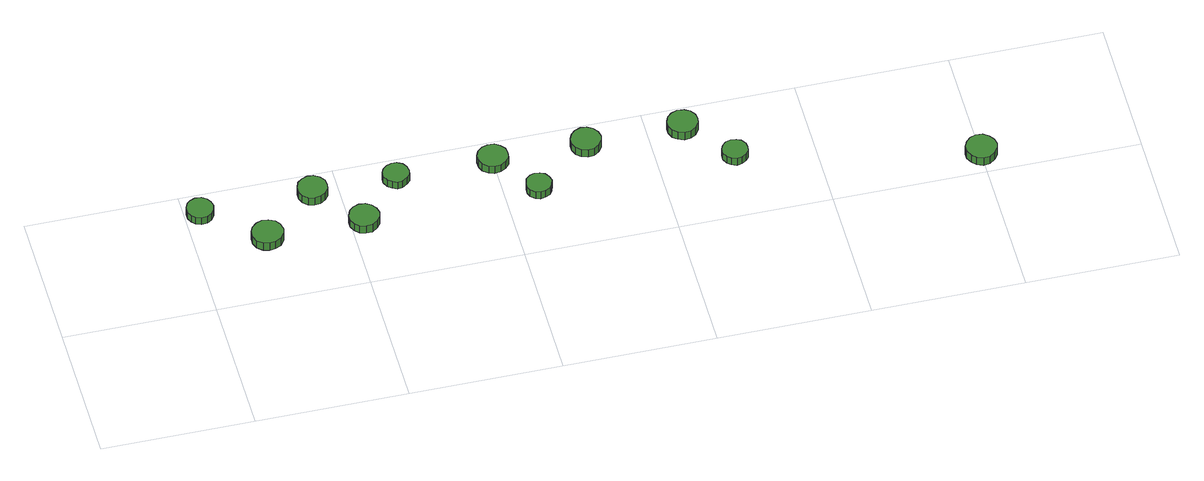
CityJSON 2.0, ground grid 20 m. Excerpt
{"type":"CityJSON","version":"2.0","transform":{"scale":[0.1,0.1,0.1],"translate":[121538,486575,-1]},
"CityObjects":{
"tree1":{"type":"SolitaryVegetationObject","attributes":{"function":"something"},"geometry":[{"type":"MultiSurface","lod":"1","boundaries":[[[0,1,2,3,4,5,6,7,8,9,10,11,12,13,14]],[[15,16,17,18,19,20,21,22,23,24,25,26,27,28,29]],[[0,29,28,1]],[[1,28,27,2]],[[2,27,26,3]],[[3,26,25,4]],[[4,25,24,5]],[[5,24,23,6]],[[6,23,22,7]],[[7,22,21,8]],[[8,21,20,9]],[[9,20,19,10]],[[10,19,18,11]],[[11,18,17,12]],[[12,17,16,13]],[[13,16,15,14]],[[14,15,29,0]]]}]},
"tree2":{"type":"SolitaryVegetationObject","attributes":{"function":"something"},"geometry":[{"type":"MultiSurface","lod":"1","boundaries":[[[30,31,32,33,34,35,36,37,38,39,40,41,42,43,44]],[[45,46,47,48,49,50,51,52,53,54,55,56,57,58,59]],[[30,59,58,31]],[[31,58,57,32]],[[32,57,56,33]],[[33,56,55,34]],[[34,55,54,35]],[[35,54,53,36]],[[36,53,52,37]],[[37,52,51,38]],[[38,51,50,39]],[[39,50,49,40]],[[40,49,48,41]],[[41,48,47,42]],[[42,47,46,43]],[[43,46,45,44]],[[44,45,59,30]]]}]},
"tree3":{"type":"SolitaryVegetationObject","attributes":{"function":"something"},"geometry":[{"type":"MultiSurface","lod":"1","boundaries":[[[60,61,62,63,64,65,66,67,68,69,70,71,72,73,74]],[[75,76,77,78,79,80,81,82,83,84,85,86,87,88,89]],[[60,89,88,61]],[[61,88,87,62]],[[62,87,86,63]],[[63,86,85,64]],[[64,85,84,65]],[[65,84,83,66]],[[66,83,82,67]],[[67,82,81,68]],[[68,81,80,69]],[[69,80,79,70]],[[70,79,78,71]],[[71,78,77,72]],[[72,77,76,73]],[[73,76,75,74]],[[74,75,89,60]]]}]},
"tree4":{"type":"SolitaryVegetationObject","attributes":{"function":"something"},"geometry":[{"type":"MultiSurface","lod":"1","boundaries":[[[90,91,92,93,94,95,96,97,98,99,100,101,102,103,104]],[[105,106,107,108,109,110,111,112,113,114,115,116,117,118,119]],[[90,119,118,91]],[[91,118,117,92]],[[92,117,116,93]],[[93,116,115,94]],[[94,115,114,95]],[[95,114,113,96]],[[96,113,112,97]],[[97,112,111,98]],[[98,111,110,99]],[[99,110,109,100]],[[100,109,108,101]],[[101,108,107,102]],[[102,107,106,103]],[[103,106,105,104]],[[104,105,119,90]]]}]},
"tree5":{"type":"SolitaryVegetationObject","attributes":{"function":"something"},"geometry":[{"type":"MultiSurface","lod":"1","boundaries":[[[120,121,122,123,124,125,126,127,128,129,130,131,132,133,134]],[[135,136,137,138,139,140,141,142,143,144,145,146,147,148,149]],[[120,149,148,121]],[[121,148,147,122]],[[122,147,146,123]],[[123,146,145,124]],[[124,145,144,125]],[[125,144,143,126]],[[126,143,142,127]],[[127,142,141,128]],[[128,141,140,129]],[[129,140,139,130]],[[130,139,138,131]],[[131,138,137,132]],[[132,137,136,133]],[[133,136,135,134]],[[134,135,149,120]]]}]},
"tree6":{"type":"SolitaryVegetationObject","attributes":{"function":"something"},"geometry":[{"type":"MultiSurface","lod":"1","boundaries":[[[150,151,152,153,154,155,156,157,158,159,160,161,162,163,164]],[[165,166,167,168,169,170,171,172,173,174,175,176,177,178,179]],[[150,179,178,151]],[[151,178,177,152]],[[152,177,176,153]],[[153,176,175,154]],[[154,175,174,155]],[[155,174,173,156]],[[156,173,172,157]],[[157,172,171,158]],[[158,171,170,159]],[[159,170,169,160]],[[160,169,168,161]],[[161,168,167,162]],[[162,167,166,163]],[[163,166,165,164]],[[164,165,179,150]]]}]},
"tree7":{"type":"SolitaryVegetationObject","attributes":{"function":"something"},"geometry":[{"type":"MultiSurface","lod":"1","boundaries":[[[180,181,182,183,184,185,186,187,188,189,190,191,192,193,194]],[[195,196,197,198,199,200,201,202,203,204,205,206,207,208,209]],[[180,209,208,181]],[[181,208,207,182]],[[182,207,206,183]],[[183,206,205,184]],[[184,205,204,185]],[[185,204,203,186]],[[186,203,202,187]],[[187,202,201,188]],[[188,201,200,189]],[[189,200,199,190]],[[190,199,198,191]],[[191,198,197,192]],[[192,197,196,193]],[[193,196,195,194]],[[194,195,209,180]]]}]},
"tree8":{"type":"SolitaryVegetationObject","attributes":{"function":"something"},"geometry":[{"type":"MultiSurface","lod":"1","boundaries":[[[210,211,212,213,214,215,216,217,218,219,220,221,222,223,224]],[[225,226,227,228,229,230,231,232,233,234,235,236,237,238,239]],[[210,239,238,211]],[[211,238,237,212]],[[212,237,236,213]],[[213,236,235,214]],[[214,235,234,215]],[[215,234,233,216]],[[216,233,232,217]],[[217,232,231,218]],[[218,231,230,219]],[[219,230,229,220]],[[220,229,228,221]],[[221,228,227,222]],[[222,227,226,223]],[[223,226,225,224]],[[224,225,239,210]]]}]},
"tree9":{"type":"SolitaryVegetationObject","attributes":{"function":"something"},"geometry":[{"type":"MultiSurface","lod":"1","boundaries":[[[240,241,242,243,244,245,246,247,248,249,250,251,252,253,254]],[[255,256,257,258,259,260,261,262,263,264,265,266,267,268,269]],[[240,269,268,241]],[[241,268,267,242]],[[242,267,266,243]],[[243,266,265,244]],[[244,265,264,245]],[[245,264,263,246]],[[246,263,262,247]],[[247,262,261,248]],[[248,261,260,249]],[[249,260,259,250]],[[250,259,258,251]],[[251,258,257,252]],[[252,257,256,253]],[[253,256,255,254]],[[254,255,269,240]]]}]},
"tree10":{"type":"SolitaryVegetationObject","attributes":{"function":"something"},"geometry":[{"type":"MultiSurface","lod":"1","boundaries":[[[270,271,272,273,274,275,276,277,278,279,280,281,282,283,284]],[[285,286,287,288,289,290,291,292,293,294,295,296,297,298,299]],[[270,299,298,271]],[[271,298,297,272]],[[272,297,296,273]],[[273,296,295,274]],[[274,295,294,275]],[[275,294,293,276]],[[276,293,292,277]],[[277,292,291,278]],[[278,291,290,279]],[[279,290,289,280]],[[280,289,288,281]],[[281,288,287,282]],[[282,287,286,283]],[[283,286,285,284]],[[284,285,299,270]]]}]},
"tree11":{"type":"SolitaryVegetationObject","attributes":{"function":"something"},"geometry":[{"type":"MultiSurface","lod":"1","boundaries":[[[300,301,302,303,304,305,306,307,308,309,310,311,312,313,314]],[[315,316,317,318,319,320,321,322,323,324,325,326,327,328,329]],[[300,329,328,301]],[[301,328,327,302]],[[302,327,326,303]],[[303,326,325,304]],[[304,325,324,305]],[[305,324,323,306]],[[306,323,322,307]],[[307,322,321,308]],[[308,321,320,309]],[[309,320,319,310]],[[310,319,318,311]],[[311,318,317,312]],[[312,317,316,313]],[[313,316,315,314]],[[314,315,329,300]]]}]}
},
"vertices":[
[38,167,20],[36,174,20],[32,180,20],[26,184,20],[18,185,20],[11,182,20],[6,178,20],[3,171,20],[3,163,20],[6,157,20],[11,152,20],[18,149,20],[26,150,20],[32,154,20],[36,160,20],[36,160,8],[32,154,8],[26,150,8],[18,149,8],[11,152,8],[6,157,8],[3,163,8],[3,171,8],[6,178,8],[11,182,8],[18,185,8],[26,184,8],[32,180,8],[36,174,8],[38,167,8],
[113,104,22],[111,113,22],[106,120,22],[98,124,22],[90,125,22],[82,122,22],[75,116,22],[72,109,22],[72,100,22],[75,92,22],[82,86,22],[90,84,22],[98,85,22],[106,89,22],[111,96,22],[111,96,9],[106,89,9],[98,85,9],[90,84,9],[82,86,9],[75,92,9],[72,100,9],[72,109,9],[75,116,9],[82,122,9],[90,125,9],[98,124,9],[106,120,9],[111,113,9],[113,104,9],
[185,167,21],[184,175,21],[179,182,21],[172,186,21],[164,187,21],[156,184,21],[150,179,21],[147,171,21],[147,163,21],[150,156,21],[156,150,21],[164,148,21],[172,149,21],[179,153,21],[184,159,21],[184,159,8],[179,153,8],[172,149,8],[164,148,8],[156,150,8],[150,156,8],[147,163,8],[147,171,8],[150,179,8],[156,184,8],[164,187,8],[172,186,8],[179,182,8],[184,175,8],[185,167,8],
[237,102,23],[235,110,23],[230,117,23],[223,121,23],[215,122,23],[207,119,23],[201,114,23],[198,106,23],[198,98,23],[201,91,23],[207,85,23],[215,83,23],[223,83,23],[230,88,23],[235,94,23],[235,94,10],[230,88,10],[223,83,10],[215,83,10],[207,85,10],[201,91,10],[198,98,10],[198,106,10],[201,114,10],[207,119,10],[215,122,10],[223,121,10],[230,117,10],[235,110,10],[237,102,10],
[291,166,21],[290,173,21],[286,179,21],[279,183,21],[272,183,21],[266,181,21],[260,176,21],[257,170,21],[257,163,21],[260,156,21],[266,152,21],[272,149,21],[279,150,21],[286,154,21],[290,159,21],[290,159,9],[286,154,9],[279,150,9],[272,149,9],[266,152,9],[260,156,9],[257,163,9],[257,170,9],[260,176,9],[266,181,9],[272,183,9],[279,183,9],[286,179,9],[290,173,9],[291,166,9],
[419,166,21],[418,174,21],[413,180,21],[406,185,21],[397,185,21],[390,183,21],[383,177,21],[380,170,21],[380,161,21],[383,154,21],[390,148,21],[397,146,21],[406,147,21],[413,151,21],[418,157,21],[418,157,9],[413,151,9],[406,147,9],[397,146,9],[390,148,9],[383,154,9],[380,161,9],[380,170,9],[383,177,9],[390,183,9],[397,185,9],[406,185,9],[413,180,9],[418,174,9],[419,166,9],
[461,103,24],[459,110,24],[455,116,24],[449,119,24],[442,120,24],[436,118,24],[430,113,24],[428,106,24],[428,99,24],[430,93,24],[436,88,24],[442,86,24],[449,87,24],[455,90,24],[459,96,24],[459,96,12],[455,90,12],[449,87,12],[442,86,12],[436,88,12],[430,93,12],[428,99,12],[428,106,12],[430,113,12],[436,118,12],[442,120,12],[449,119,12],[455,116,12],[459,110,12],[461,103,12],
[540,165,22],[538,173,22],[533,180,22],[526,184,22],[518,185,22],[510,182,22],[504,176,22],[501,169,22],[501,161,22],[504,153,22],[510,148,22],[518,145,22],[526,146,22],[533,150,22],[538,157,22],[538,157,9],[533,150,9],[526,146,9],[518,145,9],[510,148,9],[504,153,9],[501,161,9],[501,169,9],[504,176,9],[510,182,9],[518,185,9],[526,184,9],[533,180,9],[538,173,9],[540,165,9],
[665,164,23],[664,172,23],[659,179,23],[652,183,23],[643,184,23],[635,181,23],[629,176,23],[626,168,23],[626,160,23],[629,152,23],[635,147,23],[643,144,23],[652,145,23],[659,149,23],[664,156,23],[664,156,10],[659,149,10],[652,145,10],[643,144,10],[635,147,10],[629,152,10],[626,160,10],[626,168,10],[629,176,10],[635,181,10],[643,184,10],[652,183,10],[659,179,10],[664,172,10],[665,164,10],
[714,100,24],[713,107,24],[709,113,24],[703,116,24],[696,117,24],[689,115,24],[684,110,24],[681,104,24],[681,97,24],[684,90,24],[689,86,24],[696,83,24],[703,84,24],[709,88,24],[713,93,24],[713,93,12],[709,88,12],[703,84,12],[696,83,12],[689,86,12],[684,90,12],[681,97,12],[681,104,12],[684,110,12],[689,115,12],[696,117,12],[703,116,12],[709,113,12],[713,107,12],[714,100,12],
[1020,28,26],[1018,36,26],[1013,43,26],[1006,48,26],[997,49,26],[989,46,26],[983,40,26],[979,32,26],[979,24,26],[983,16,26],[989,10,26],[997,7,26],[1006,8,26],[1013,13,26],[1018,20,26],[1018,20,13],[1013,13,13],[1006,8,13],[997,7,13],[989,10,13],[983,16,13],[979,24,13],[979,32,13],[983,40,13],[989,46,13],[997,49,13],[1006,48,13],[1013,43,13],[1018,36,13],[1020,28,13]
]}
